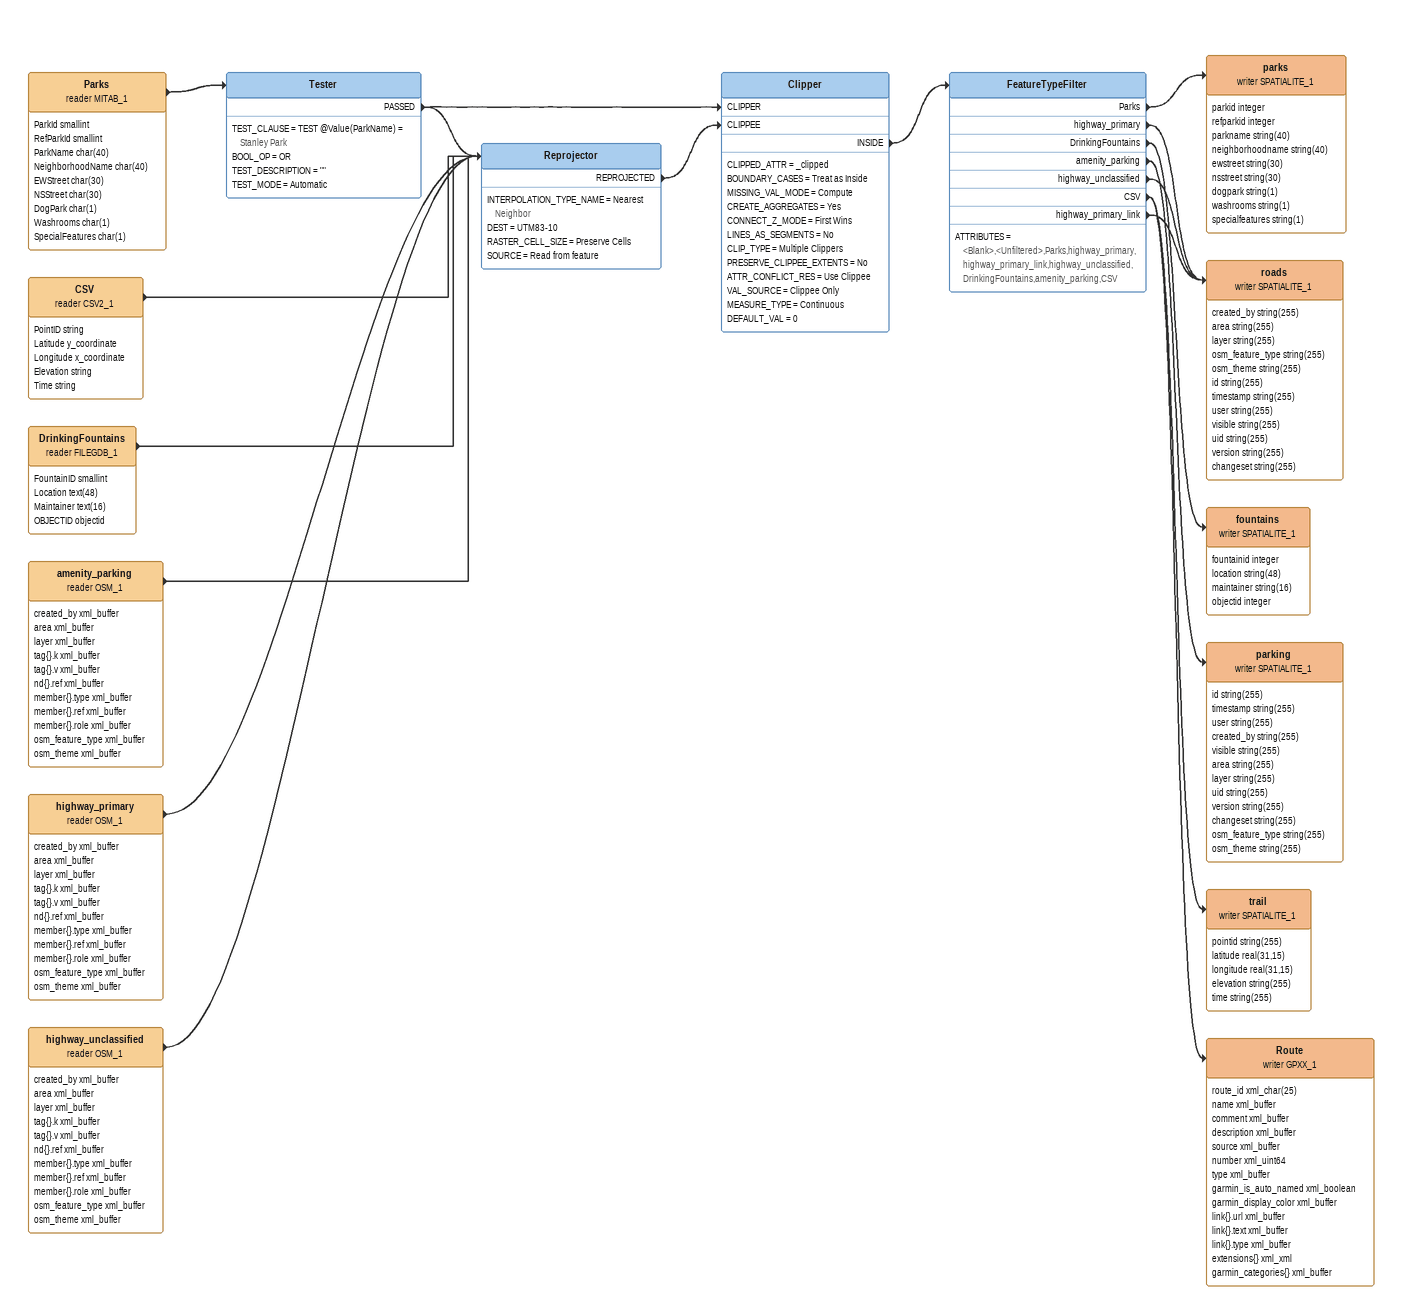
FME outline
highway_primary (reader OSM_1)
    attributes: created_by xml_buffer, area xml_buffer, layer xml_buffer, tag{}.k xml_buffer, tag{}.v xml_buffer, nd{}.ref xml_buffer, member{}.type xml_buffer, member{}.ref xml_buffer, member{}.role xml_buffer, osm_feature_type xml_buffer, osm_theme xml_buffer
    -> Reprojector
DrinkingFountains (reader FILEGDB_1)
    attributes: FountainID smallint, Location text(48), Maintainer text(16), OBJECTID objectid
    -> Reprojector
amenity_parking (reader OSM_1)
    attributes: created_by xml_buffer, area xml_buffer, layer xml_buffer, tag{}.k xml_buffer, tag{}.v xml_buffer, nd{}.ref xml_buffer, member{}.type xml_buffer, member{}.ref xml_buffer, member{}.role xml_buffer, osm_feature_type xml_buffer, osm_theme xml_buffer
    -> Reprojector
highway_unclassified (reader OSM_1)
    attributes: created_by xml_buffer, area xml_buffer, layer xml_buffer, tag{}.k xml_buffer, tag{}.v xml_buffer, nd{}.ref xml_buffer, member{}.type xml_buffer, member{}.ref xml_buffer, member{}.role xml_buffer, osm_feature_type xml_buffer, osm_theme xml_buffer
    -> Reprojector
Parks (reader MITAB_1)
    attributes: ParkId smallint, RefParkId smallint, ParkName char(40), NeighborhoodName char(40), EWStreet char(30), NSStreet char(30), DogPark char(1), Washrooms char(1), SpecialFeatures char(1)
    -> Tester
Tester
    TEST_CLAUSE = TEST @Value(ParkName) = Stanley Park
    BOOL_OP = OR
    TEST_DESCRIPTION = ""
    TEST_MODE = Automatic
    PASSED -> Reprojector
    PASSED -> Clipper [CLIPPER]
CSV (reader CSV2_1)
    attributes: PointID string, Latitude y_coordinate, Longitude x_coordinate, Elevation string, Time string
    -> Reprojector
Reprojector
    INTERPOLATION_TYPE_NAME = Nearest Neighbor
    DEST = UTM83-10
    RASTER_CELL_SIZE = Preserve Cells
    SOURCE = Read from feature
    REPROJECTED -> Clipper [CLIPPEE]
Clipper
    CLIPPED_ATTR = _clipped
    BOUNDARY_CASES = Treat as Inside
    MISSING_VAL_MODE = Compute
    CREATE_AGGREGATES = Yes
    CONNECT_Z_MODE = First Wins
    LINES_AS_SEGMENTS = No
    CLIP_TYPE = Multiple Clippers
    PRESERVE_CLIPPEE_EXTENTS = No
    ATTR_CONFLICT_RES = Use Clippee
    VAL_SOURCE = Clippee Only
    MEASURE_TYPE = Continuous
    DEFAULT_VAL = 0
    INSIDE -> FeatureTypeFilter
FeatureTypeFilter
    ATTRIBUTES = <Blank>,<Unfiltered>,Parks,highway_primary,highway_primary_link,highway_unclassified,DrinkingFountains,amenity_parking,CSV
    Parks -> parks (writer SPATIALITE_1)
    highway_primary -> roads (writer SPATIALITE_1)
    DrinkingFountains -> fountains (writer SPATIALITE_1)
    amenity_parking -> parking (writer SPATIALITE_1)
    highway_unclassified -> roads (writer SPATIALITE_1)
    CSV -> Route (writer GPXX_1)
    CSV -> trail (writer SPATIALITE_1)
    highway_primary_link -> roads (writer SPATIALITE_1)
parks (writer SPATIALITE_1)
    attributes: parkid integer, refparkid integer, parkname string(40), neighborhoodname string(40), ewstreet string(30), nsstreet string(30), dogpark string(1), washrooms string(1), specialfeatures string(1)
roads (writer SPATIALITE_1)
    attributes: created_by string(255), area string(255), layer string(255), osm_feature_type string(255), osm_theme string(255), id string(255), timestamp string(255), user string(255), visible string(255), uid string(255), version string(255), changeset string(255)
fountains (writer SPATIALITE_1)
    attributes: fountainid integer, location string(48), maintainer string(16), objectid integer
parking (writer SPATIALITE_1)
    attributes: id string(255), timestamp string(255), user string(255), created_by string(255), visible string(255), area string(255), layer string(255), uid string(255), version string(255), changeset string(255), osm_feature_type string(255), osm_theme string(255)
trail (writer SPATIALITE_1)
    attributes: pointid string(255), latitude real(31,15), longitude real(31,15), elevation string(255), time string(255)
Route (writer GPXX_1)
    attributes: route_id xml_char(25), name xml_buffer, comment xml_buffer, description xml_buffer, source xml_buffer, number xml_uint64, type xml_buffer, garmin_is_auto_named xml_boolean, garmin_display_color xml_buffer, link{}.url xml_buffer, link{}.text xml_buffer, link{}.type xml_buffer, extensions{} xml_xml, garmin_categories{} xml_buffer
